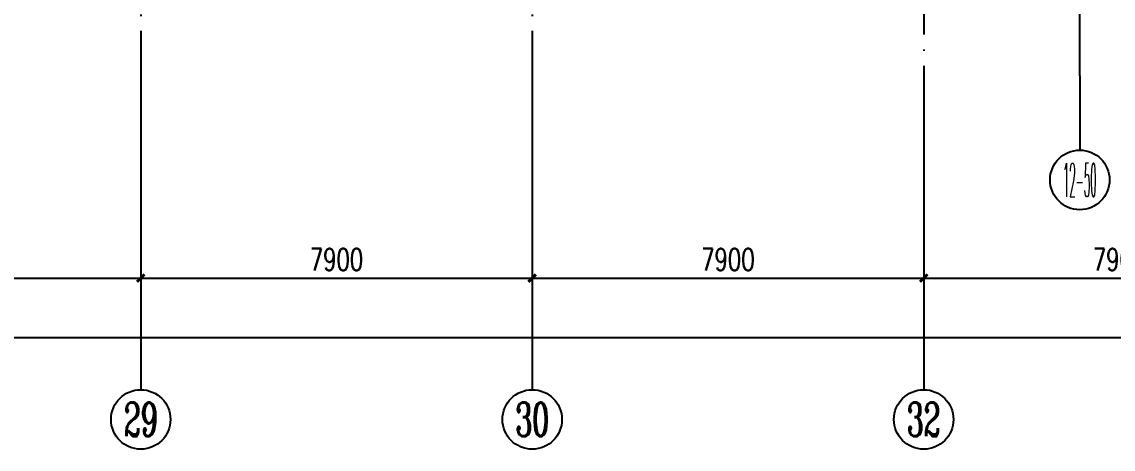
# Model space of a CAD drawing. Extents: x 290727 to 13733020, y 1731457 to 3643100.
# Drawn here: x 629512 to 651536, y 2132709 to 2141326 of the extents above; entities that cross this region are included whole.
import ezdxf
from ezdxf.enums import TextEntityAlignment as Align

# ---------------------------------------------------------------- set-up
doc = ezdxf.new("R2010")
doc.units = 0
doc.header["$LTSCALE"] = 10
doc.linetypes.add('DOTE', pattern=[2.42, 2, -0.2, 0.02, -0.2])
doc.layers.get('0').update_dxf_attribs({"linetype": 'CONTINUOUS'})
for name, color, linetype in [('AXIS', 3, 'CONTINUOUS'), ('AXIS_TEXT', 7, 'CONTINUOUS'), ('DOTE', 8, 'DOTE'), ('作业图', 4, 'CONTINUOUS'), ('文字', 4, 'CONTINUOUS')]:
    doc.layers.add(name, color=color, linetype=linetype)
doc.layers.get('0').off()
doc.styles.add('_TCH_AXIS', font='COMPLEX', dxfattribs={"bigfont": 'GBCBIG'})
doc.styles.add('_TCH_DIM_T3', font='SIMPLEX', dxfattribs={"width": 0.705882, "bigfont": 'GBCBIG'})
doc.styles.add('COMPLEX', font='COMPLEX')
doc.dimstyles.new('_TCH_ARCH&&150', dxfattribs={"dimtxt": 446.25, "dimasz": 150, "dimexe": 375, "dimexo": 450, "dimgap": 150, "dimtad": 1, "dimdec": 0, "dimzin": 0, "dimdsep": 46, "dimtxsty": '_TCH_DIM_T3', "dimblk": 'ARCHTICK', "dimcen": 0.09, "dimclrt": 7, "dimazin": 2, "dimtfac": 1, "dimtdec": 0, "dimtix": 1, "dimtmove": 2, "dimatfit": 3, "dimfxl": 1, "dimtolj": 1, "dimtzin": 0, "dimarcsym": 0})

# ---------------------------------------------------------------- blocks, each defined once
blk = doc.blocks.new('_AXISO')
blk.add_circle((0, 0), 0.5)
at = {"layer": 'AXIS_TEXT', "style": 'COMPLEX', "width": 1.041667}
blk.add_attdef('A', text='', height=0.56, dxfattribs=at).set_placement((-0.25, -0.28), (0.25, -0.28), align=Align.FIT)
blk = doc.blocks.new('_ArchTick')
at = {"color": 0, "linetype": 'ByBlock', "const_width": 0.4}
blk.add_lwpolyline([(-0.5, -0.5), (0.5, 0.5)], dxfattribs=at)
blk = doc.blocks.new('*D99')
at = {"layer": 'AXIS', "color": 0, "linetype": 'Continuous', "lineweight": -2, "transparency": 16777216}
for p, q in [((16384, 11750), (16384, 8146)), ((235384, 11750), (235384, 8146)), ((16384, 8521), (235384, 8521))]:
    blk.add_line(p, q, dxfattribs=at)
at = {"layer": 'AXIS', "color": 0, "linetype": 'Continuous', "lineweight": -2, "transparency": 16777216, "xscale": 150, "yscale": 150, "zscale": 150, "rotation": 180}
blk.add_blockref('_ArchTick', (16384, 8521), dxfattribs=at)
at = {"layer": 'AXIS', "color": 0, "linetype": 'Continuous', "lineweight": -2, "transparency": 16777216, "xscale": 150, "yscale": 150, "zscale": 150}
blk.add_blockref('_ArchTick', (235384, 8521), dxfattribs=at)
at = {"layer": 'AXIS', "color": 7, "linetype": 'Continuous', "transparency": 16777216, "insert": (125884, 8895), "char_height": 446.2, "attachment_point": 5, "style": '_TCH_DIM_T3'}
blk.add_mtext('\\A1;219000', dxfattribs=at)
blk = doc.blocks.new('*D117')
at = {"layer": 'AXIS', "color": 0, "linetype": 'Continuous', "lineweight": -2, "transparency": 16777216}
for p, q in [((139084, 11750), (139084, 9346)), ((146984, 11750), (146984, 9346)), ((139084, 9721), (146984, 9721))]:
    blk.add_line(p, q, dxfattribs=at)
at = {"layer": 'AXIS', "color": 0, "linetype": 'Continuous', "lineweight": -2, "transparency": 16777216, "xscale": 150, "yscale": 150, "zscale": 150, "rotation": 180}
blk.add_blockref('_ArchTick', (139084, 9721), dxfattribs=at)
at = {"layer": 'AXIS', "color": 0, "linetype": 'Continuous', "lineweight": -2, "transparency": 16777216, "xscale": 150, "yscale": 150, "zscale": 150}
blk.add_blockref('_ArchTick', (146984, 9721), dxfattribs=at)
at = {"layer": 'AXIS', "color": 7, "linetype": 'Continuous', "transparency": 16777216, "insert": (143034, 10095), "char_height": 446.2, "attachment_point": 5, "style": '_TCH_DIM_T3'}
blk.add_mtext('\\A1;7900', dxfattribs=at)
blk = doc.blocks.new('*D118')
at = {"layer": 'AXIS', "color": 0, "linetype": 'Continuous', "lineweight": -2, "transparency": 16777216}
for p, q in [((146984, 11750), (146984, 9346)), ((154884, 11750), (154884, 9346)), ((146984, 9721), (154884, 9721))]:
    blk.add_line(p, q, dxfattribs=at)
at = {"layer": 'AXIS', "color": 0, "linetype": 'Continuous', "lineweight": -2, "transparency": 16777216, "xscale": 150, "yscale": 150, "zscale": 150, "rotation": 180}
blk.add_blockref('_ArchTick', (146984, 9721), dxfattribs=at)
at = {"layer": 'AXIS', "color": 0, "linetype": 'Continuous', "lineweight": -2, "transparency": 16777216, "xscale": 150, "yscale": 150, "zscale": 150}
blk.add_blockref('_ArchTick', (154884, 9721), dxfattribs=at)
at = {"layer": 'AXIS', "color": 7, "linetype": 'Continuous', "transparency": 16777216, "insert": (150934, 10095), "char_height": 446.2, "attachment_point": 5, "style": '_TCH_DIM_T3'}
blk.add_mtext('\\A1;7900', dxfattribs=at)
blk = doc.blocks.new('*D119')
at = {"layer": 'AXIS', "color": 0, "linetype": 'Continuous', "lineweight": -2, "transparency": 16777216}
for p, q in [((154884, 11750), (154884, 9346)), ((162784, 11750), (162784, 9346)), ((154884, 9721), (162784, 9721))]:
    blk.add_line(p, q, dxfattribs=at)
at = {"layer": 'AXIS', "color": 0, "linetype": 'Continuous', "lineweight": -2, "transparency": 16777216, "xscale": 150, "yscale": 150, "zscale": 150, "rotation": 180}
blk.add_blockref('_ArchTick', (154884, 9721), dxfattribs=at)
at = {"layer": 'AXIS', "color": 0, "linetype": 'Continuous', "lineweight": -2, "transparency": 16777216, "xscale": 150, "yscale": 150, "zscale": 150}
blk.add_blockref('_ArchTick', (162784, 9721), dxfattribs=at)
at = {"layer": 'AXIS', "color": 7, "linetype": 'Continuous', "transparency": 16777216, "insert": (158834, 10095), "char_height": 446.2, "attachment_point": 5, "style": '_TCH_DIM_T3'}
blk.add_mtext('\\A1;7900', dxfattribs=at)
blk = doc.blocks.new('*D120')
at = {"layer": 'AXIS', "color": 0, "linetype": 'Continuous', "lineweight": -2, "transparency": 16777216}
for p, q in [((162784, 11750), (162784, 9346)), ((170684, 11750), (170684, 9346)), ((162784, 9721), (170684, 9721))]:
    blk.add_line(p, q, dxfattribs=at)
at = {"layer": 'AXIS', "color": 0, "linetype": 'Continuous', "lineweight": -2, "transparency": 16777216, "xscale": 150, "yscale": 150, "zscale": 150, "rotation": 180}
blk.add_blockref('_ArchTick', (162784, 9721), dxfattribs=at)
at = {"layer": 'AXIS', "color": 0, "linetype": 'Continuous', "lineweight": -2, "transparency": 16777216, "xscale": 150, "yscale": 150, "zscale": 150}
blk.add_blockref('_ArchTick', (170684, 9721), dxfattribs=at)
at = {"layer": 'AXIS', "color": 7, "linetype": 'Continuous', "transparency": 16777216, "insert": (166734, 10095), "char_height": 446.2, "attachment_point": 5, "style": '_TCH_DIM_T3'}
blk.add_mtext('\\A1;7900', dxfattribs=at)
blk = doc.blocks.new('A$C1EDA5D86')
at = {"layer": 'AXIS'}
blk.add_line((70600, 7058), (70600, 5558), dxfattribs=at)
at = {"layer": 'DOTE'}
blk.add_line((70600, 7058), (70600, 15409), dxfattribs=at)
at = {"layer": 'AXIS'}
ref = blk.add_blockref('_AXISO', (70600, 4958), dxfattribs=dict(at, xscale=1200, yscale=1200, zscale=1200))
ref.add_attrib('A', '12-50', dxfattribs={"layer": 'AXIS_TEXT', "height": 678.8, "style": '_TCH_AXIS', "width": 0.221053}).set_placement((70261, 4618), (70939, 4618), align=Align.FIT)
blk = doc.blocks.new('A$C55C93FC2')
at = {"layer": 'AXIS', "linetype": 'Continuous'}
for p, q in [((146984.1, 12200), (146984.1, 7471.4)), ((154884.1, 12200), (154884.1, 7471.4)), ((162784.1, 12200), (162784.1, 7471.4))]:
    blk.add_line(p, q, dxfattribs=at)
at = {"layer": 'DOTE', "linetype": 'DOTE', "ltscale": 150}
for p, q in [((146984.1, 127235.5), (146984.1, 12200)), ((154884.1, 127235.5), (154884.1, 12200)), ((162784.1, 43042.4), (162784.1, 12200))]:
    blk.add_line(p, q, dxfattribs=at)
at = {"layer": 'AXIS', "linetype": 'Continuous'}
ref = blk.add_blockref('_AXISO', (146984.1, 6871.4), dxfattribs=dict(at, xscale=1200, yscale=1200, zscale=1200))
ref.add_attrib('A', '29', dxfattribs={"layer": 'AXIS_TEXT', "linetype": 'Continuous', "height": 678.82, "style": '_TCH_AXIS', "width": 0.617647}).set_placement((146644.7, 6532), (147323.5, 6532), align=Align.FIT)
ref = blk.add_blockref('_AXISO', (154884.1, 6871.4), dxfattribs=dict(at, xscale=1200, yscale=1200, zscale=1200))
ref.add_attrib('A', '30', dxfattribs={"layer": 'AXIS_TEXT', "linetype": 'Continuous', "height": 678.82, "style": '_TCH_AXIS', "width": 0.636364}).set_placement((154544.7, 6532), (155223.5, 6532), align=Align.FIT)
ref = blk.add_blockref('_AXISO', (162784.1, 6871.4), dxfattribs=dict(at, xscale=1200, yscale=1200, zscale=1200))
ref.add_attrib('A', '32', dxfattribs={"layer": 'AXIS_TEXT', "linetype": 'Continuous', "height": 678.82, "style": '_TCH_AXIS', "width": 0.636364}).set_placement((162444.7, 6532), (163123.5, 6532), align=Align.FIT)
for p1, p2, distance, picture, middle in [((16384.1, 12200), (235384.4, 12200), -3678.6, '*D99', (125884.3, 8894.5)), ((139084.1, 12200), (146984.1, 12200), -2478.6, '*D117', (143034.1, 10094.5)), ((146984.1, 12200), (154884.1, 12200), -2478.6, '*D118', (150934.1, 10094.5)), ((154884.1, 12200), (162784.1, 12200), -2478.6, '*D119', (158834.1, 10094.5)), ((162784.1, 12200), (170684.1, 12200), -2478.6, '*D120', (166734.1, 10094.5))]:
    dim = blk.add_aligned_dim(p1=p1, p2=p2, distance=distance, dimstyle='_TCH_ARCH&&150', dxfattribs=at)
    dim.commit()
    dim.dimension.update_dxf_attribs({"geometry": picture, "text_midpoint": middle})
blk = doc.blocks.new('车库建筑作业图')
at = {"layer": '文字', "linetype": 'Continuous'}
for name, p in [('A$C55C93FC2', (484928, 2126437)), ('A$C1EDA5D86', (580262, 2133180))]:
    blk.add_blockref(name, p, dxfattribs=at)

msp = doc.modelspace()

# ---------------------------------------------------------------- block references
at = {"layer": '作业图', "linetype": 'Continuous'}
msp.add_blockref('车库建筑作业图', (0, 0), dxfattribs=at)

doc.saveas('drawing.dxf')
